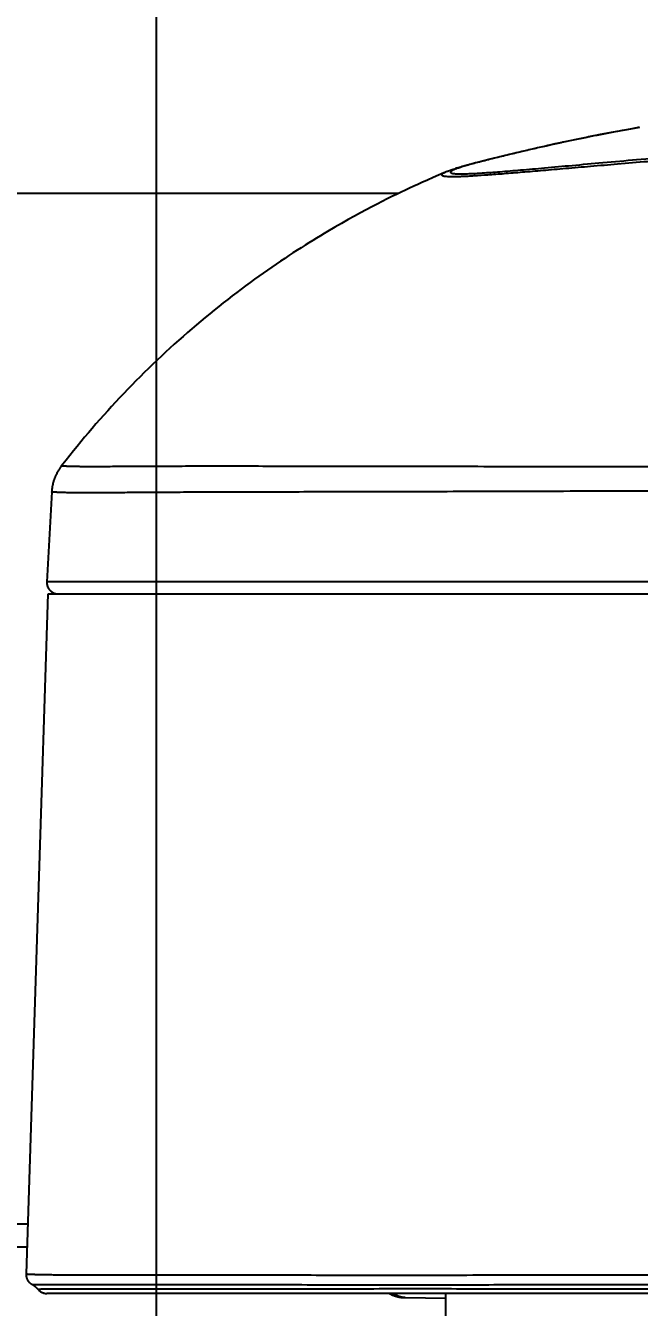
# Model space of a CAD drawing. Header units: millimetres. Extents: x 5828 to 6704, y 123 to 421.
# Drawn here: x 6406.297 to 6407.622, y 192.479 to 195.245 of the extents above; entities that cross this region are included whole.
import ezdxf

# ---------------------------------------------------------------- set-up
doc = ezdxf.new("R2010")
doc.units = ezdxf.units.MM
doc.layers.add('外形图', color=7, linetype='Continuous')
doc.layers.add('尺寸标注', color=7, linetype='Continuous')
doc.styles.add('微软雅黑', font='msyh.ttc', dxfattribs={"height": 1.5})
doc.dimstyles.new('尺寸标注_1_20比例', dxfattribs={"dimtxt": 1.5, "dimasz": 1.25, "dimexe": 0.5, "dimexo": 0.4, "dimgap": 0.5, "dimtad": 1, "dimdec": 1, "dimlfac": 20, "dimdsep": 46, "dimtxsty": '微软雅黑', "dimcen": 0.09, "dimadec": 0, "dimazin": 0, "dimtp": 0.01, "dimtm": 0.01, "dimtfac": 1, "dimtdec": 1, "dimtofl": 0, "dimtmove": 0, "dimatfit": 3, "dimfxl": 1, "dimtolj": 1, "dimarcsym": 0})

# ---------------------------------------------------------------- blocks, each defined once
blk = doc.blocks.new('*D1102')
at = {"layer": 'Defpoints', "color": 0}
for p in [(6409.4545, 201.6953), (6409.4545, 196.4975), (6406.5795, 189.9086)]:
    blk.add_point(p, dxfattribs=at)
at = {"layer": '尺寸标注', "color": 0, "lineweight": -2}
for p, q in [((6406.5795, 190.3086), (6406.5795, 202.1953)), ((6409.4545, 196.8975), (6409.4545, 202.1953)), ((6405.3295, 201.6953), (6404.0795, 201.6953)), ((6410.7045, 201.6953), (6417.675, 201.6953))]:
    blk.add_line(p, q, dxfattribs=at)
at = {"layer": '尺寸标注', "color": 0}
for points in [[(6405.3295, 201.487), (6405.3295, 201.9037), (6406.5795, 201.6953)], [(6410.7045, 201.9037), (6410.7045, 201.487), (6409.4545, 201.6953)]]:
    blk.add_solid(points, dxfattribs=at)
at = {"layer": '尺寸标注', "color": 0, "insert": (6415.1519, 202.9561), "char_height": 1.5, "attachment_point": 5, "style": '微软雅黑'}
blk.add_mtext('\\A1;\\A1;{\\fAlibaba PuHuiTi 3.0 55 Regular|b0|i0|c134|p18;57.5}', dxfattribs=at)

msp = doc.modelspace()

# ---------------------------------------------------------------- linework, layer by layer
at = {"layer": '外形图', "linetype": 'ByBlock'}
for p, q in [((6407.6223, 195.0255), (6407.595, 195.0207)), ((6407.606, 195.0227), (6407.5983, 195.0213)), ((6407.6124, 195.0238), (6407.606, 195.0227)), ((6407.4622, 194.9946), (6407.4405, 194.9899)), ((6407.4858, 194.9996), (6407.4622, 194.9946)), ((6407.5112, 195.0047), (6407.4858, 194.9996)), ((6407.5379, 195.01), (6407.5112, 195.0047)), ((6407.5658, 195.0153), (6407.5379, 195.01)), ((6407.595, 195.0207), (6407.5658, 195.0153)), ((6407.5751, 195.0171), (6407.5733, 195.0167)), ((6407.5853, 195.0189), (6407.5751, 195.0171)), ((6407.5904, 195.0199), (6407.5853, 195.0189)), ((6407.5983, 195.0213), (6407.5904, 195.0199)), ((6407.3501, 194.9692), (6407.3181, 194.9615)), ((6407.3755, 194.9752), (6407.3501, 194.9692)), ((6407.402, 194.9813), (6407.3755, 194.9752)), ((6407.4206, 194.9855), (6407.402, 194.9813)), ((6407.4405, 194.9899), (6407.4206, 194.9855)), ((6407.2505, 194.9442), (6407.2431, 194.9421)), ((6407.2588, 194.9464), (6407.2505, 194.9442)), ((6407.2682, 194.9489), (6407.2588, 194.9464)), ((6407.2787, 194.9516), (6407.2682, 194.9489)), ((6407.2968, 194.9562), (6407.2787, 194.9516)), ((6407.3181, 194.9615), (6407.2968, 194.9562)), ((6407.1647, 194.9121), (6407.1522, 194.9065)), ((6407.1768, 194.9174), (6407.1647, 194.9121)), ((6407.1886, 194.9225), (6407.1768, 194.9174)), ((6407.1076, 194.8858), (6407.0979, 194.8811)), ((6407.117, 194.8902), (6407.1076, 194.8858)), ((6407.1261, 194.8945), (6407.117, 194.8902)), ((6407.135, 194.8987), (6407.1261, 194.8945)), ((6407.1437, 194.9027), (6407.135, 194.8987)), ((6407.1522, 194.9065), (6407.1437, 194.9027)), ((6407.0558, 194.8601), (6407.0443, 194.8542)), ((6407.0669, 194.8658), (6407.0558, 194.8601)), ((6407.0776, 194.8711), (6407.0669, 194.8658)), ((6407.0879, 194.8762), (6407.0776, 194.8711)), ((6407.0979, 194.8811), (6407.0879, 194.8762)), ((6407.0067, 194.8341), (6406.9931, 194.8265)), ((6407.0198, 194.8412), (6407.0067, 194.8341)), ((6407.0323, 194.8479), (6407.0198, 194.8412)), ((6407.0443, 194.8542), (6407.0323, 194.8479)), ((6406.9642, 194.8101), (6406.9489, 194.8012)), ((6406.9789, 194.8185), (6406.9642, 194.8101)), ((6406.9931, 194.8265), (6406.9789, 194.8185)), ((6406.3529, 194.2387), (6406.3424, 194.0448)), ((6409.2248, 194.0453), (6406.3424, 194.0449)), ((6406.3445, 194.0186), (6406.3234, 193.3638)), ((6406.3453, 194.0186), (6413.0056, 194.0186)), ((6406.3234, 193.3638), (6406.2977, 192.5509)), ((6404.9376, 192.6586), (6406.3011, 192.6586)), ((6406.2995, 192.6086), (6405.1181, 192.6086)), ((6409.2153, 192.5086), (6406.3425, 192.5086)), ((6407.2045, 192.4586), (6407.2045, 192.5086)), ((6407.1164, 192.4997), (6407.2045, 192.4987))]:
    msp.add_line(p, q, dxfattribs=at)
for points in [[(6407.2431, 194.9421), (6407.2396, 194.9411), (6407.2364, 194.9401), (6407.2333, 194.9392), (6407.2304, 194.9383), (6407.2276, 194.9375), (6407.225, 194.9366), (6407.2226, 194.9358), (6407.2203, 194.9351), (6407.2181, 194.9343), (6407.216, 194.9336), (6407.214, 194.9329), (6407.2121, 194.9322), (6407.2103, 194.9315), (6407.2086, 194.9308), (6407.2069, 194.9302), (6407.2052, 194.9295), (6407.2038, 194.9289)], [(6407.2038, 194.9289), (6407.2002, 194.9274), (6407.1886, 194.9225)], [(6406.9489, 194.8012), (6406.9411, 194.7965), (6406.9332, 194.7918), (6406.9251, 194.7869), (6406.9169, 194.7818), (6406.9086, 194.7767), (6406.9002, 194.7714), (6406.8916, 194.766), (6406.8829, 194.7604), (6406.8741, 194.7547), (6406.8652, 194.7489), (6406.8562, 194.743), (6406.8472, 194.7369), (6406.838, 194.7307), (6406.8287, 194.7243), (6406.8194, 194.7178), (6406.81, 194.7112), (6406.8005, 194.7045), (6406.791, 194.6977), (6406.7814, 194.6907), (6406.7718, 194.6837), (6406.7622, 194.6765), (6406.7525, 194.6692), (6406.7429, 194.6618), (6406.7332, 194.6543), (6406.7235, 194.6467), (6406.7138, 194.639), (6406.7041, 194.6313), (6406.6944, 194.6234), (6406.6847, 194.6154), (6406.6751, 194.6074), (6406.6655, 194.5993), (6406.6559, 194.5911), (6406.6463, 194.5828), (6406.6368, 194.5745), (6406.6273, 194.5661), (6406.6178, 194.5576), (6406.6084, 194.5491), (6406.5991, 194.5405), (6406.5898, 194.5318), (6406.5805, 194.5231), (6406.5713, 194.5143), (6406.5621, 194.5054), (6406.553, 194.4965), (6406.544, 194.4875), (6406.535, 194.4785), (6406.5261, 194.4695), (6406.5172, 194.4603), (6406.5084, 194.4512), (6406.4997, 194.4419), (6406.491, 194.4327), (6406.4824, 194.4233), (6406.4739, 194.414), (6406.4654, 194.4045), (6406.457, 194.3951), (6406.4486, 194.3856), (6406.4403, 194.376), (6406.4321, 194.3664), (6406.4239, 194.3567), (6406.4158, 194.347), (6406.4077, 194.3372), (6406.3998, 194.3274), (6406.3918, 194.3176), (6406.384, 194.3077), (6406.3736, 194.2944)], [(6406.3736, 194.2944), (6406.3729, 194.2934), (6406.3721, 194.2923), (6406.3713, 194.2912), (6406.3705, 194.2901), (6406.3698, 194.289), (6406.369, 194.2879), (6406.3683, 194.2868), (6406.3676, 194.2857), (6406.3669, 194.2845), (6406.3662, 194.2834), (6406.3656, 194.2822), (6406.3649, 194.2811), (6406.3643, 194.2799), (6406.3637, 194.2787), (6406.3631, 194.2775), (6406.3625, 194.2763), (6406.3619, 194.2751), (6406.3614, 194.2739), (6406.3608, 194.2727), (6406.3603, 194.2714), (6406.3598, 194.2702), (6406.3593, 194.2689), (6406.3589, 194.2677), (6406.3584, 194.2664), (6406.358, 194.2652), (6406.3576, 194.2639), (6406.3571, 194.2626), (6406.3568, 194.2614), (6406.3564, 194.2601), (6406.356, 194.2588), (6406.3557, 194.2575), (6406.3554, 194.2562), (6406.3551, 194.2549), (6406.3548, 194.2536), (6406.3546, 194.2523), (6406.3543, 194.251), (6406.3541, 194.2497), (6406.3539, 194.2483), (6406.3537, 194.247), (6406.3535, 194.2457), (6406.3533, 194.2444), (6406.3532, 194.243), (6406.3531, 194.2417), (6406.353, 194.2404), (6406.3529, 194.2391), (6406.3529, 194.2387)], [(6406.3424, 194.0448), (6406.3424, 194.0443), (6406.3424, 194.0439), (6406.3424, 194.0434), (6406.3424, 194.0429), (6406.3424, 194.0424), (6406.3424, 194.042), (6406.3425, 194.0415), (6406.3425, 194.041), (6406.3426, 194.0406), (6406.3426, 194.0401), (6406.3427, 194.0396), (6406.3428, 194.0392), (6406.3429, 194.0387), (6406.343, 194.0383), (6406.3431, 194.0378), (6406.3432, 194.0373), (6406.3433, 194.0369), (6406.3434, 194.0364), (6406.3436, 194.036), (6406.3437, 194.0355), (6406.3439, 194.0351), (6406.344, 194.0347), (6406.3442, 194.0342), (6406.3444, 194.0338), (6406.3446, 194.0334), (6406.3448, 194.0329), (6406.345, 194.0325), (6406.3452, 194.0321), (6406.3454, 194.0317), (6406.3456, 194.0313), (6406.3459, 194.0309), (6406.3461, 194.0304), (6406.3464, 194.0301), (6406.3466, 194.0297), (6406.3469, 194.0293), (6406.3472, 194.0289), (6406.3475, 194.0285), (6406.3477, 194.0281), (6406.348, 194.0278), (6406.3483, 194.0274), (6406.3487, 194.0271), (6406.349, 194.0267), (6406.3493, 194.0264), (6406.3496, 194.026), (6406.35, 194.0257), (6406.3503, 194.0254), (6406.3506, 194.0251), (6406.351, 194.0247), (6406.3513, 194.0244), (6406.3517, 194.0241), (6406.3521, 194.0238), (6406.3525, 194.0236), (6406.3528, 194.0233), (6406.3532, 194.023), (6406.3536, 194.0228), (6406.354, 194.0225), (6406.3544, 194.0223), (6406.3548, 194.022), (6406.3552, 194.0218), (6406.3556, 194.0216), (6406.356, 194.0213), (6406.3565, 194.0211), (6406.3569, 194.0209), (6406.3573, 194.0207), (6406.3578, 194.0206), (6406.3582, 194.0204), (6406.3586, 194.0202), (6406.3591, 194.02), (6406.3595, 194.0199), (6406.36, 194.0197), (6406.3604, 194.0196), (6406.3609, 194.0195), (6406.3613, 194.0194), (6406.3618, 194.0193), (6406.3622, 194.0192), (6406.3627, 194.0191), (6406.3632, 194.019), (6406.3636, 194.0189), (6406.3641, 194.0188), (6406.3646, 194.0188), (6406.365, 194.0187), (6406.3655, 194.0187), (6406.366, 194.0187), (6406.3664, 194.0186), (6406.3669, 194.0186), (6406.3674, 194.0186)], [(6406.2977, 192.5509), (6406.2977, 192.5504), (6406.2977, 192.5498), (6406.2977, 192.5492), (6406.2977, 192.5487), (6406.2977, 192.5482), (6406.2978, 192.5476), (6406.2978, 192.5471), (6406.2978, 192.5466), (6406.2979, 192.5461), (6406.298, 192.5456), (6406.298, 192.5452), (6406.2981, 192.5447), (6406.2982, 192.5442), (6406.2983, 192.5438), (6406.2984, 192.5433), (6406.2985, 192.5429), (6406.2987, 192.5425), (6406.2988, 192.542), (6406.2989, 192.5416), (6406.299, 192.5412), (6406.2992, 192.5408), (6406.2993, 192.5404), (6406.2995, 192.54), (6406.2997, 192.5396), (6406.2998, 192.5392), (6406.3, 192.5389), (6406.3002, 192.5385), (6406.3004, 192.5381), (6406.3006, 192.5378), (6406.3008, 192.5374), (6406.301, 192.5371), (6406.3012, 192.5367), (6406.3015, 192.5364), (6406.3017, 192.536), (6406.3019, 192.5357), (6406.3022, 192.5353), (6406.3024, 192.535), (6406.3027, 192.5347), (6406.3029, 192.5344), (6406.3032, 192.5341), (6406.3035, 192.5337), (6406.3038, 192.5334), (6406.3041, 192.5331), (6406.3044, 192.5328), (6406.3047, 192.5325), (6406.305, 192.5323), (6406.3053, 192.532), (6406.3056, 192.5317), (6406.3059, 192.5314), (6406.3062, 192.5311), (6406.3066, 192.5309), (6406.3069, 192.5306), (6406.3072, 192.5304), (6406.3076, 192.5301), (6406.3079, 192.5299), (6406.3083, 192.5297), (6406.3086, 192.5294), (6406.3089, 192.5292), (6406.3093, 192.529), (6406.3096, 192.5288), (6406.31, 192.5286)], [(6406.31, 192.5286), (6406.3107, 192.5282), (6406.3113, 192.5278), (6406.3119, 192.5274), (6406.3125, 192.5271), (6406.3131, 192.5267), (6406.3137, 192.5263), (6406.3143, 192.5259), (6406.3148, 192.5254), (6406.3154, 192.525), (6406.316, 192.5246), (6406.3166, 192.5241), (6406.3172, 192.5236), (6406.3178, 192.5231), (6406.3184, 192.5226), (6406.3189, 192.5221), (6406.3195, 192.5216), (6406.3201, 192.5211), (6406.3206, 192.5205), (6406.3212, 192.52), (6406.3217, 192.5194), (6406.3222, 192.5189), (6406.3227, 192.5183), (6406.3233, 192.5177), (6406.3235, 192.5174)], [(6406.3235, 192.5174), (6406.3238, 192.5171), (6406.3241, 192.5168), (6406.3244, 192.5164), (6406.3247, 192.5161), (6406.3251, 192.5157), (6406.3254, 192.5154), (6406.3258, 192.5151), (6406.3261, 192.5148), (6406.3265, 192.5145), (6406.3268, 192.5142), (6406.3272, 192.5139), (6406.3276, 192.5136), (6406.328, 192.5133), (6406.3283, 192.513), (6406.3287, 192.5128), (6406.3291, 192.5125), (6406.3295, 192.5123), (6406.3299, 192.512), (6406.3303, 192.5118), (6406.3308, 192.5116), (6406.3312, 192.5114), (6406.3316, 192.5111), (6406.332, 192.5109), (6406.3325, 192.5107), (6406.3329, 192.5106), (6406.3333, 192.5104), (6406.3338, 192.5102), (6406.3342, 192.5101), (6406.3347, 192.5099), (6406.3351, 192.5098), (6406.3356, 192.5096), (6406.336, 192.5095), (6406.3365, 192.5094), (6406.3369, 192.5093), (6406.3374, 192.5092), (6406.3378, 192.5091), (6406.3383, 192.509), (6406.3388, 192.5089), (6406.3392, 192.5088), (6406.3397, 192.5088), (6406.3402, 192.5087), (6406.3406, 192.5087), (6406.3411, 192.5087), (6406.3416, 192.5086), (6406.3421, 192.5086), (6406.3425, 192.5086)], [(6407.082, 192.5086), (6407.0827, 192.5083), (6407.084, 192.5076), (6407.0853, 192.507), (6407.0866, 192.5064), (6407.0879, 192.5058), (6407.0892, 192.5052), (6407.0905, 192.5047), (6407.0917, 192.5042), (6407.093, 192.5037), (6407.0942, 192.5033), (6407.0955, 192.5029), (6407.0967, 192.5025), (6407.098, 192.5021), (6407.0992, 192.5018), (6407.1005, 192.5015), (6407.1018, 192.5012), (6407.1032, 192.5009), (6407.1046, 192.5007), (6407.106, 192.5005), (6407.1075, 192.5003), (6407.1091, 192.5001), (6407.1108, 192.4999), (6407.1126, 192.4998), (6407.1145, 192.4997), (6407.1164, 192.4997)]]:
    msp.add_lwpolyline(points, dxfattribs=at)
msp.add_arc((6408.2839, 191.2043), 3.8781, 99.8225, 99.9701, dxfattribs=at)
for points, knots in [([(6407.2038, 194.9289), (6407.2024, 194.9283), (6407.2005, 194.9275), (6407.1983, 194.9263), (6407.1971, 194.9255), (6407.1963, 194.9248), (6407.1957, 194.9241), (6407.1954, 194.9234), (6407.1955, 194.9227), (6407.1959, 194.9221), (6407.1967, 194.9217), (6407.1978, 194.9212), (6407.1998, 194.9207), (6407.2032, 194.9202), (6407.2082, 194.9198), (6407.2145, 194.9196), (6407.2222, 194.9196), (6407.2311, 194.9198), (6407.2414, 194.9201), (6407.2531, 194.9207), (6407.2711, 194.9218), (6407.2969, 194.9235), (6407.3316, 194.9262), (6407.3711, 194.9295), (6407.4155, 194.9333), (6407.4646, 194.9375), (6407.5184, 194.9421), (6407.5989, 194.949), (6407.7103, 194.9582), (6407.856, 194.9695), (6408.0167, 194.9807), (6408.1909, 194.9914), (6408.3771, 195.001), (6408.5735, 195.0093), (6408.7782, 195.0158), (6408.9895, 195.0203), (6409.2781, 195.0233), (6409.5686, 195.0218), (6409.8579, 195.0159), (6410.0706, 195.0096), (6410.2773, 195.0017), (6410.4762, 194.9925), (6410.6656, 194.9824), (6410.8435, 194.9721), (6411.0086, 194.9618), (6411.159, 194.9523), (6411.2935, 194.944), (6411.395, 194.9384), (6411.4672, 194.9351), (6411.5144, 194.9333), (6411.557, 194.9322), (6411.5948, 194.9316), (6411.6276, 194.9318), (6411.6554, 194.9328), (6411.678, 194.9346), (6411.6964, 194.9372), (6411.712, 194.9403), (6411.7266, 194.9433), (6411.7411, 194.946), (6411.7605, 194.9492), (6411.7843, 194.9528), (6411.8118, 194.9572), (6411.8381, 194.9613), (6411.8718, 194.966), (6411.9049, 194.9697), (6411.9371, 194.9728), (6411.9668, 194.9754), (6412.0016, 194.9782), (6412.0409, 194.9804), (6412.0771, 194.9815), (6412.1101, 194.9817), (6412.1399, 194.9812), (6412.1665, 194.98), (6412.1901, 194.978), (6412.2107, 194.9753), (6412.2258, 194.9724), (6412.236, 194.9695), (6412.2438, 194.9668), (6412.2491, 194.9642), (6412.252, 194.9621)], [0, 0, 0, 0, 0.000865, 0.001205, 0.001486, 0.00171, 0.001883, 0.002017, 0.002134, 0.002267, 0.002438, 0.00266, 0.002939, 0.003677, 0.004667, 0.005913, 0.007419, 0.009186, 0.011215, 0.013505, 0.016053, 0.02191, 0.028762, 0.036587, 0.045364, 0.055074, 0.065697, 0.077214, 0.102832, 0.131695, 0.163521, 0.197993, 0.234797, 0.273612, 0.314077, 0.355805, 0.398397, 0.484569, 0.527335, 0.569343, 0.6102, 0.649531, 0.686971, 0.722178, 0.754831, 0.78462, 0.811237, 0.834405, 0.844632, 0.853939, 0.862322, 0.869773, 0.876262, 0.88173, 0.886151, 0.889683, 0.8927, 0.895561, 0.898452, 0.901394, 0.907194, 0.912649, 0.917839, 0.922911, 0.932787, 0.937503, 0.942013, 0.950409, 0.958117, 0.965253, 0.971771, 0.977618, 0.982837, 0.987504, 0.991625, 0.995106, 0.996578, 0.997869, 1, 1, 1, 1]), ([(6407.5733, 195.0167), (6407.5542, 195.0132), (6407.5253, 195.0076), (6407.4867, 194.9997), (6407.4573, 194.9935), (6407.4279, 194.9871), (6407.3982, 194.9804), (6407.3678, 194.9733), (6407.3419, 194.9671), (6407.3205, 194.9619), (6407.3043, 194.9579), (6407.2884, 194.9539), (6407.2732, 194.95), (6407.2593, 194.9463), (6407.247, 194.9428), (6407.2366, 194.9396), (6407.2293, 194.9372), (6407.2244, 194.9353), (6407.2216, 194.9341), (6407.2192, 194.933), (6407.2173, 194.9319), (6407.2159, 194.931), (6407.215, 194.9301), (6407.2145, 194.9293), (6407.2145, 194.9288), (6407.2146, 194.9282), (6407.2152, 194.9276), (6407.2164, 194.9271), (6407.2179, 194.9266), (6407.221, 194.926), (6407.2261, 194.9256), (6407.2337, 194.9253), (6407.2433, 194.9254), (6407.255, 194.9258), (6407.2686, 194.9264), (6407.2842, 194.9274), (6407.3018, 194.9286), (6407.3291, 194.9307), (6407.3679, 194.9339), (6407.42, 194.9385), (6407.4793, 194.9439), (6407.5455, 194.9499), (6407.6186, 194.9565), (6407.6981, 194.9634), (6407.8164, 194.9734), (6407.9782, 194.9859), (6408.1874, 195), (6408.4144, 195.0125), (6408.6561, 195.0228), (6408.9092, 195.0301), (6409.17, 195.034), (6409.4348, 195.0343), (6409.6999, 195.0311), (6409.9615, 195.0245), (6410.2158, 195.0151), (6410.4594, 195.0036), (6410.6887, 194.9907), (6410.9007, 194.9774), (6411.0922, 194.9647), (6411.2377, 194.9552), (6411.3416, 194.9491), (6411.4095, 194.9454), (6411.4705, 194.9427), (6411.5243, 194.941), (6411.5708, 194.9403), (6411.605, 194.9406), (6411.6284, 194.9416), (6411.6465, 194.9428), (6411.6591, 194.9444), (6411.6668, 194.9458)], [0, 0, 0, 0, 0.012076, 0.018274, 0.024502, 0.030724, 0.036976, 0.043392, 0.050096, 0.053553, 0.057031, 0.060463, 0.063747, 0.066766, 0.069435, 0.071687, 0.073502, 0.07425, 0.074894, 0.075437, 0.07588, 0.076229, 0.076489, 0.076677, 0.076755, 0.076832, 0.077012, 0.077261, 0.077597, 0.078029, 0.079192, 0.080767, 0.082758, 0.085169, 0.087999, 0.091245, 0.094899, 0.098955, 0.108251, 0.119088, 0.131422, 0.14521, 0.16041, 0.176967, 0.194818, 0.234133, 0.277742, 0.325025, 0.375353, 0.428016, 0.482268, 0.537351, 0.592494, 0.646917, 0.699852, 0.750566, 0.79835, 0.842534, 0.882478, 0.91755, 0.933069, 0.947162, 0.95979, 0.97094, 0.980598, 0.988705, 0.992139, 0.995148, 1, 1, 1, 1]), ([(6405.0102, 194.8599), (6405.0278, 194.8699), (6405.0919, 194.8738), (6405.2126, 194.8837), (6405.3976, 194.8846), (6405.756, 194.8848), (6406.3311, 194.883), (6406.8246, 194.8839), (6407.1019, 194.8838)], [0, 0, 0, 0, 0.029039, 0.088106, 0.176393, 0.292593, 0.602615, 1, 1, 1, 1]), ([(6409.2272, 194.2914), (6409.1317, 194.2914), (6408.9423, 194.2914), (6408.6612, 194.2914), (6408.3871, 194.2915), (6408.1225, 194.292), (6407.8696, 194.2926), (6407.6306, 194.293), (6407.4077, 194.2932), (6407.2027, 194.2934), (6407.0438, 194.2936), (6406.927, 194.2938), (6406.8476, 194.294), (6406.7738, 194.2941), (6406.7059, 194.2941), (6406.644, 194.2941), (6406.5883, 194.2939), (6406.5388, 194.2937), (6406.5016, 194.2934), (6406.475, 194.2933), (6406.4576, 194.2932), (6406.4418, 194.2932), (6406.4277, 194.2932), (6406.4152, 194.2933), (6406.4044, 194.2935), (6406.3964, 194.2936), (6406.3909, 194.2938), (6406.3873, 194.2939), (6406.3842, 194.2941), (6406.3815, 194.2942), (6406.3792, 194.2943), (6406.3773, 194.2944), (6406.376, 194.2944), (6406.3751, 194.2944), (6406.3746, 194.2945), (6406.3742, 194.2945), (6406.3739, 194.2945), (6406.3738, 194.2944), (6406.3737, 194.2944), (6406.3736, 194.2944)], [0, 0, 0, 0, 0.100378, 0.199167, 0.295499, 0.388522, 0.477413, 0.56139, 0.639734, 0.711781, 0.776917, 0.806715, 0.834579, 0.860447, 0.884262, 0.90597, 0.925519, 0.942863, 0.957958, 0.964649, 0.970766, 0.976303, 0.981259, 0.985631, 0.98942, 0.992627, 0.994012, 0.995252, 0.996348, 0.9973, 0.998109, 0.998774, 0.999295, 0.999502, 0.999673, 0.999808, 0.999908, 0.999971, 1, 1, 1, 1]), ([(6409.2259, 194.2419), (6409.0353, 194.2418), (6408.7524, 194.2416), (6408.3805, 194.2412), (6408.114, 194.241), (6407.8594, 194.2408), (6407.6187, 194.2405), (6407.3941, 194.2399), (6407.2179, 194.2394), (6407.0864, 194.239), (6406.9953, 194.2388), (6406.9097, 194.2387), (6406.8296, 194.2385), (6406.7552, 194.2383), (6406.6868, 194.2381), (6406.6244, 194.2379), (6406.5683, 194.2376), (6406.5254, 194.2373), (6406.4944, 194.2371), (6406.4735, 194.237), (6406.4543, 194.2369), (6406.4368, 194.2368), (6406.4209, 194.2368), (6406.4067, 194.2369), (6406.3942, 194.237), (6406.3834, 194.2372), (6406.3754, 194.2374), (6406.3699, 194.2376), (6406.3663, 194.2378), (6406.3632, 194.2379), (6406.3605, 194.2381), (6406.3582, 194.2382), (6406.3566, 194.2384), (6406.3555, 194.2384), (6406.3548, 194.2385), (6406.3542, 194.2385), (6406.3537, 194.2386), (6406.3534, 194.2386), (6406.3531, 194.2386), (6406.353, 194.2387), (6406.3529, 194.2387), (6406.3529, 194.2387), (6406.3529, 194.2387), (6406.3529, 194.2387)], [0, 0, 0, 0, 0.199063, 0.295361, 0.388373, 0.477274, 0.561283, 0.639675, 0.711783, 0.745285, 0.776989, 0.806824, 0.834723, 0.860624, 0.884466, 0.906194, 0.925753, 0.943095, 0.950921, 0.958177, 0.96486, 0.970964, 0.976488, 0.981429, 0.985786, 0.989558, 0.992747, 0.994124, 0.995355, 0.996441, 0.997383, 0.998181, 0.998834, 0.999107, 0.999343, 0.999543, 0.999707, 0.999835, 0.999926, 0.999959, 0.999981, 0.999995, 1, 1, 1, 1]), ([(6406.2977, 192.5509), (6406.2978, 192.5508), (6406.2982, 192.5508), (6406.2991, 192.5507), (6406.3004, 192.5507), (6406.3021, 192.5505), (6406.3043, 192.5504), (6406.3069, 192.5503), (6406.31, 192.5502), (6406.315, 192.55), (6406.3222, 192.5498), (6406.332, 192.5496), (6406.3435, 192.5494), (6406.3566, 192.5492), (6406.3712, 192.5491), (6406.3938, 192.549), (6406.4261, 192.5489), (6406.4696, 192.5489), (6406.5195, 192.5489), (6406.5757, 192.5489), (6406.6381, 192.5489), (6406.7067, 192.5488), (6406.7813, 192.5487), (6406.8616, 192.5486), (6406.9796, 192.5484), (6407.1398, 192.5484), (6407.3465, 192.5486), (6407.5712, 192.5489), (6407.812, 192.5493), (6408.0669, 192.5497), (6408.3338, 192.5501), (6408.707, 192.5508), (6408.991, 192.5513), (6409.1825, 192.5516)], [0, 0, 0, 0, 0.000133, 0.000425, 0.000876, 0.001483, 0.002245, 0.003159, 0.004223, 0.005436, 0.008296, 0.011722, 0.015703, 0.020231, 0.025303, 0.030918, 0.043785, 0.058854, 0.076141, 0.095635, 0.117308, 0.141108, 0.166975, 0.194837, 0.224622, 0.289657, 0.361498, 0.439573, 0.523268, 0.611896, 0.704694, 0.800858, 1, 1, 1, 1]), ([(6406.3103, 192.5284), (6406.3105, 192.5284), (6406.311, 192.5284), (6406.3119, 192.5283), (6406.3131, 192.5283), (6406.3145, 192.5283), (6406.3163, 192.5282), (6406.3187, 192.5282), (6406.3224, 192.5281), (6406.3271, 192.5281), (6406.3327, 192.528), (6406.3383, 192.528), (6406.3458, 192.5279), (6406.3551, 192.5279), (6406.3663, 192.5278), (6406.3813, 192.5278), (6406.4, 192.5278), (6406.4224, 192.5277), (6406.4448, 192.5277), (6406.4672, 192.5277), (6406.4971, 192.5277), (6406.5345, 192.5277), (6406.5793, 192.5277), (6406.6242, 192.5277), (6406.669, 192.5277), (6406.7139, 192.5277), (6406.7737, 192.5277), (6406.8484, 192.5277), (6406.9381, 192.5276), (6407.0278, 192.5276), (6407.1175, 192.5276), (6407.2371, 192.5276), (6407.3866, 192.5277), (6407.566, 192.5277), (6407.7454, 192.5278), (6407.9248, 192.5279), (6408.1042, 192.528), (6408.2835, 192.5281), (6408.5227, 192.5282), (6408.8217, 192.5284), (6409.0609, 192.5286), (6409.1805, 192.5287)], [0, 0, 0, 0, 0.000244, 0.000488, 0.000977, 0.001465, 0.001953, 0.00293, 0.003906, 0.005859, 0.007812, 0.009766, 0.011719, 0.015625, 0.019531, 0.023437, 0.03125, 0.039062, 0.046875, 0.054687, 0.0625, 0.078125, 0.09375, 0.109375, 0.125, 0.140625, 0.15625, 0.1875, 0.21875, 0.25, 0.28125, 0.3125, 0.375, 0.4375, 0.5, 0.5625, 0.625, 0.6875, 0.75, 0.875, 1, 1, 1, 1]), ([(6409.181, 192.5173), (6409.0619, 192.5173), (6408.8238, 192.5174), (6408.5262, 192.5176), (6408.288, 192.5177), (6408.1094, 192.5178), (6407.9308, 192.5179), (6407.7522, 192.518), (6407.5737, 192.5181), (6407.3951, 192.5182), (6407.2462, 192.5183), (6407.1272, 192.5183), (6407.0379, 192.5183), (6406.9486, 192.5182), (6406.8593, 192.5182), (6406.77, 192.5181), (6406.6956, 192.5181), (6406.636, 192.5181), (6406.5914, 192.5181), (6406.5467, 192.5181), (6406.5095, 192.5181), (6406.4798, 192.5181), (6406.4574, 192.5181), (6406.4351, 192.518), (6406.4128, 192.518), (6406.3942, 192.518), (6406.3793, 192.5179), (6406.3681, 192.5179), (6406.3588, 192.5178), (6406.3514, 192.5178), (6406.3458, 192.5177), (6406.3402, 192.5177), (6406.3356, 192.5176), (6406.3319, 192.5176), (6406.3295, 192.5176), (6406.3277, 192.5175), (6406.3263, 192.5175), (6406.3251, 192.5175), (6406.3242, 192.5175), (6406.3237, 192.5175), (6406.3235, 192.5174)], [0, 0, 0, 0, 0.125, 0.25, 0.3125, 0.375, 0.4375, 0.5, 0.5625, 0.625, 0.6875, 0.71875, 0.75, 0.78125, 0.8125, 0.84375, 0.875, 0.890625, 0.90625, 0.921875, 0.9375, 0.945313, 0.953125, 0.960938, 0.96875, 0.976563, 0.980469, 0.984375, 0.988281, 0.990234, 0.992188, 0.994141, 0.996094, 0.99707, 0.998047, 0.998535, 0.999023, 0.999512, 0.999756, 1, 1, 1, 1]), ([(6407.1164, 192.4997), (6407.1142, 192.4997), (6407.1097, 192.5001), (6407.1031, 192.5021), (6407.0967, 192.5052), (6407.0925, 192.5075), (6407.0903, 192.5086)], [0, 0, 0, 0, 0.235725, 0.47971, 0.736196, 1, 1, 1, 1])]:
    msp.add_open_spline(points, degree=3, knots=knots, dxfattribs=at)

# ---------------------------------------------------------------- dimensions: what is measured, and where the dimension line sits
at = {"layer": '尺寸标注'}
dim = msp.add_linear_dim(base=(6409.4545, 201.6953), p1=(6406.5795, 189.9086), p2=(6409.4545, 196.4975), text='\\A1;{\\fAlibaba PuHuiTi 3.0 55 Regular|b0|i0|c134|p18;<>}', dimstyle='尺寸标注_1_20比例', dxfattribs=at)
dim.commit()
dim.dimension.update_dxf_attribs({"geometry": '*D1102', "text_midpoint": (6415.1519, 201.6953), "dimtype": 160})

doc.saveas('drawing.dxf')
